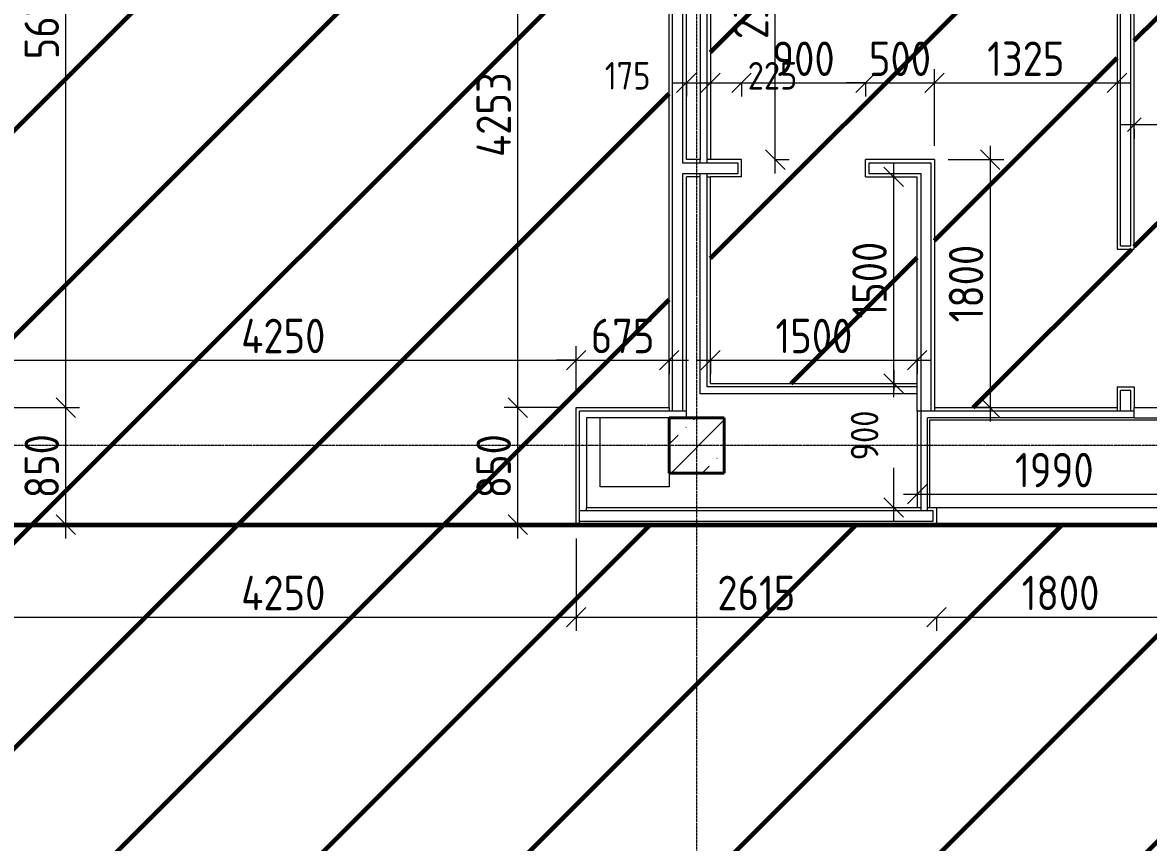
# Model space of a CAD drawing. Header units: millimetres. Extents: x -56773 to 323062, y -262288 to 76460.
# Drawn here: x 18192 to 26362, y -48341 to -42390 of the extents above; entities that cross this region are included whole.
import ezdxf

# ---------------------------------------------------------------- set-up
doc = ezdxf.new("R2010")
doc.units = ezdxf.units.MM
doc.linetypes.add('ADSK_Линия сетки', pattern=[25, 20, -2.5, 0, -2.5])
for name, color, linetype, lineweight in [('1.1) Шлифовка потолка', 5, 'Continuous', 60), ('Несущие колонны', 7, 'Continuous', 18), ('Оси', 7, 'Continuous', 9), ('Перекрытие', 7, 'Continuous', 18), ('Размеры', 7, 'Continuous', 9), ('Стены внутренние', 7, 'Continuous', 18), ('Стены несущие', 7, 'Continuous', 30), ('Стены отделка', 7, 'Continuous', 30), ('Стены штриховка', 7, 'Continuous', 9)]:
    doc.layers.add(name, color=color, linetype=linetype, lineweight=lineweight)
doc.styles.add('GOST Common_2', font='', dxfattribs={"width": 0.9, "height": 250})
doc.styles.add('GOST Common_3', font='', dxfattribs={"width": 0.9, "height": 200})
doc.styles.add('GOST Common_5', font='', dxfattribs={"width": 0.85, "height": 250})
doc.styles.get('GOST Common_2').set_extended_font_data('GOST Common')
doc.styles.get('GOST Common_3').set_extended_font_data('GOST Common')
doc.styles.get('GOST Common_5').set_extended_font_data('GOST Common')
doc.dimstyles.new('ADSK_Основной_2_0_1', dxfattribs={"dimscale": 304.8, "dimtxt": 201.142999, "dimasz": 0.463911, "dimexe": 0.328084, "dimexo": 0.328084, "dimgap": 0.164042, "dimtad": 1, "dimdec": 3, "dimrnd": 0.001, "dimdsep": 46, "dimtxsty": 'GOST Common_3', "dimblk1": 'OBLIQUE', "dimblk2": 'OBLIQUE', "dimsah": 1, "dimcen": 0.09, "dimdle": 0.328084, "dimazin": 2, "dimtfac": 1, "dimtdec": 4, "dimtix": 1, "dimtmove": 1, "dimatfit": 3, "dimfxl": 1, "dimtvp": 1, "dimtolj": 1, "dimtzin": 0, "dimlwd": 20, "dimlwe": 20, "dimarcsym": 2})
doc.dimstyles.new('ADSK_Основной_2_0_3', dxfattribs={"dimscale": 304.8, "dimtxt": 201.142999, "dimasz": 0.463911, "dimexe": 0.328084, "dimexo": 0.328084, "dimgap": 0.164042, "dimtad": 1, "dimdec": 3, "dimrnd": 0.001, "dimdsep": 46, "dimtxsty": 'GOST Common_2', "dimblk1": 'OBLIQUE', "dimblk2": 'OBLIQUE', "dimsah": 1, "dimcen": 0.09, "dimdle": 0.328084, "dimazin": 2, "dimtfac": 1, "dimtdec": 4, "dimtix": 1, "dimtmove": 0, "dimatfit": 3, "dimfxl": 1, "dimtvp": 1, "dimtolj": 1, "dimtzin": 0, "dimlwd": 20, "dimlwe": 20, "dimarcsym": 2})
doc.dimstyles.new('ADSK_Основной_окр', dxfattribs={"dimscale": 304.8, "dimtxt": 251.428749, "dimasz": 0.328084, "dimexe": 0.328084, "dimexo": 0.328084, "dimgap": 0.032808, "dimtad": 1, "dimdec": 0, "dimrnd": 5, "dimdsep": 46, "dimtxsty": 'GOST Common_5', "dimblk1": 'OBLIQUE', "dimblk2": 'OBLIQUE', "dimsah": 1, "dimcen": 0.09, "dimdle": 0.328084, "dimazin": 2, "dimtfac": 1, "dimtdec": 4, "dimtix": 1, "dimtmove": 0, "dimatfit": 3, "dimfxl": 1, "dimtvp": 1, "dimtolj": 1, "dimtzin": 0, "dimlwd": 20, "dimlwe": 20, "dimarcsym": 2})

# ---------------------------------------------------------------- blocks, each defined once
blk = doc.blocks.new('ADSK_КолоннаЖБ_Прямоугольная - 400x400 мм-1807143-Кладочный план 1-го этажа')
at = {"layer": 'Несущие колонны', "lineweight": 40}
for p, q in [((-200, 200), (200, 200)), ((-200, -200), (-200, 200)), ((200, 200), (200, -200)), ((200, -200), (-200, -200))]:
    blk.add_line(p, q, dxfattribs=at)
blk = doc.blocks.new('_Oblique')
at = {"color": 0, "linetype": 'ByBlock', "lineweight": -2}
blk.add_line((-0.5, -0.5), (0.5, 0.5), dxfattribs=at)
blk = doc.blocks.new('*D3691')
at = {"layer": 'Defpoints', "color": 0, "transparency": 16777216}
for p in [(17958.9, -46034.7), (22208.9, -46034.7), (22208.9, -46704.9)]:
    blk.add_point(p, dxfattribs=at)
at = {"layer": 'Размеры', "color": 0, "lineweight": 20, "transparency": 16777216}
for p, q in [((17958.9, -46134.7), (17958.9, -46804.9)), ((22208.9, -46134.7), (22208.9, -46804.9)), ((17858.9, -46704.9), (22308.9, -46704.9))]:
    blk.add_line(p, q, dxfattribs=at)
at = {"layer": 'Размеры', "color": 0, "lineweight": 20, "transparency": 16777216, "xscale": 141.4, "yscale": 141.4, "zscale": 141.4, "rotation": 180}
blk.add_blockref('_Oblique', (17958.9, -46704.9), dxfattribs=at)
at = {"layer": 'Размеры', "color": 0, "lineweight": 20, "transparency": 16777216, "xscale": 141.4, "yscale": 141.4, "zscale": 141.4}
blk.add_blockref('_Oblique', (22208.9, -46704.9), dxfattribs=at)
at = {"layer": 'Размеры', "color": 0, "lineweight": 9, "transparency": 16777216, "insert": (20083.9, -46529.9), "char_height": 250, "width": 625.93, "attachment_point": 5, "style": 'GOST Common_2'}
blk.add_mtext('\\A1;4250', dxfattribs=at)
blk = doc.blocks.new('*D3692')
at = {"layer": 'Defpoints', "color": 0, "transparency": 16777216}
for p in [(22208.9, -46034.7), (24823.9, -46604.9), (24823.9, -46704.9)]:
    blk.add_point(p, dxfattribs=at)
at = {"layer": 'Размеры', "color": 0, "lineweight": 20, "transparency": 16777216}
for p, q in [((22208.9, -46134.7), (22208.9, -46804.9)), ((22108.9, -46704.9), (24923.9, -46704.9)), ((24823.9, -46704.9), (24823.9, -46804.9))]:
    blk.add_line(p, q, dxfattribs=at)
at = {"layer": 'Размеры', "color": 0, "lineweight": 20, "transparency": 16777216, "xscale": 141.4, "yscale": 141.4, "zscale": 141.4, "rotation": 180}
blk.add_blockref('_Oblique', (22208.9, -46704.9), dxfattribs=at)
at = {"layer": 'Размеры', "color": 0, "lineweight": 20, "transparency": 16777216, "xscale": 141.4, "yscale": 141.4, "zscale": 141.4}
blk.add_blockref('_Oblique', (24823.9, -46704.9), dxfattribs=at)
at = {"layer": 'Размеры', "color": 0, "lineweight": 9, "transparency": 16777216, "insert": (23516.4, -46529.9), "char_height": 250, "width": 560.473, "attachment_point": 5, "style": 'GOST Common_2'}
blk.add_mtext('\\A1;2615', dxfattribs=at)
blk = doc.blocks.new('*D3693')
at = {"layer": 'Defpoints', "color": 0, "transparency": 16777216}
for p in [(24823.9, -46604.9), (26623.9, -46604.9), (26623.9, -46704.9)]:
    blk.add_point(p, dxfattribs=at)
at = {"layer": 'Размеры', "color": 0, "lineweight": 20, "transparency": 16777216}
for p, q in [((24723.9, -46704.9), (26723.9, -46704.9)), ((24823.9, -46704.9), (24823.9, -46804.9)), ((26623.9, -46704.9), (26623.9, -46804.9))]:
    blk.add_line(p, q, dxfattribs=at)
at = {"layer": 'Размеры', "color": 0, "lineweight": 20, "transparency": 16777216, "xscale": 141.4, "yscale": 141.4, "zscale": 141.4, "rotation": 180}
blk.add_blockref('_Oblique', (24823.9, -46704.9), dxfattribs=at)
at = {"layer": 'Размеры', "color": 0, "lineweight": 20, "transparency": 16777216, "xscale": 141.4, "yscale": 141.4, "zscale": 141.4}
blk.add_blockref('_Oblique', (26623.9, -46704.9), dxfattribs=at)
at = {"layer": 'Размеры', "color": 0, "lineweight": 9, "transparency": 16777216, "insert": (25723.9, -46529.9), "char_height": 250, "width": 560.473, "attachment_point": 5, "style": 'GOST Common_2'}
blk.add_mtext('\\A1;1800', dxfattribs=at)
blk = doc.blocks.new('*D3712')
at = {"layer": 'Defpoints', "color": 0, "transparency": 16777216}
for p in [(28246.4, -42644.7), (26258.9, -43060.2), (28246.4, -43130.9)]:
    blk.add_point(p, dxfattribs=at)
at = {"layer": 'Размеры', "color": 0, "lineweight": 20, "transparency": 16777216}
for p, q in [((28246.4, -42744.7), (28246.4, -43230.9)), ((26158.9, -43130.9), (28346.4, -43130.9)), ((26258.9, -43160.2), (26258.9, -43230.9))]:
    blk.add_line(p, q, dxfattribs=at)
at = {"layer": 'Размеры', "color": 0, "lineweight": 20, "transparency": 16777216, "xscale": 100, "yscale": 100, "zscale": 100, "rotation": 180}
blk.add_blockref('_Oblique', (26258.9, -43130.9), dxfattribs=at)
at = {"layer": 'Размеры', "color": 0, "lineweight": 20, "transparency": 16777216, "xscale": 100, "yscale": 100, "zscale": 100}
blk.add_blockref('_Oblique', (28246.4, -43130.9), dxfattribs=at)
at = {"layer": 'Размеры', "color": 0, "lineweight": 9, "transparency": 16777216, "insert": (27252.7, -42995.9), "char_height": 250, "width": 644.339, "attachment_point": 5, "style": 'GOST Common_5'}
blk.add_mtext('\\A1;1990', dxfattribs=at)
blk = doc.blocks.new('*D3721')
at = {"layer": 'Defpoints', "color": 0, "transparency": 16777216}
for p in [(24683.9, -45713.1), (26673.9, -45713.1), (26673.9, -45813)]:
    blk.add_point(p, dxfattribs=at)
at = {"layer": 'Размеры', "color": 0, "lineweight": 20, "transparency": 16777216}
for p, q in [((24583.9, -45813), (26773.9, -45813)), ((24683.9, -45813.1), (24683.9, -45913)), ((26673.9, -45813.1), (26673.9, -45913))]:
    blk.add_line(p, q, dxfattribs=at)
at = {"layer": 'Размеры', "color": 0, "lineweight": 20, "transparency": 16777216, "xscale": 141.4, "yscale": 141.4, "zscale": 141.4, "rotation": 180}
blk.add_blockref('_Oblique', (24683.9, -45813), dxfattribs=at)
at = {"layer": 'Размеры', "color": 0, "lineweight": 20, "transparency": 16777216, "xscale": 141.4, "yscale": 141.4, "zscale": 141.4}
blk.add_blockref('_Oblique', (26673.9, -45813), dxfattribs=at)
at = {"layer": 'Размеры', "color": 0, "lineweight": 9, "transparency": 16777216, "insert": (25678.9, -45638), "char_height": 250, "width": 560.473, "attachment_point": 5, "style": 'GOST Common_2'}
blk.add_mtext('\\A1;1990', dxfattribs=at)
blk = doc.blocks.new('*D3724')
at = {"layer": 'Defpoints', "color": 0, "transparency": 16777216}
for p in [(23008.9, -42727.6), (23183.9, -42727.6), (23183.9, -42827.6)]:
    blk.add_point(p, dxfattribs=at)
at = {"layer": 'Размеры', "color": 0, "lineweight": 20, "transparency": 16777216}
for p, q in [((22908.9, -42827.6), (23283.9, -42827.6)), ((23008.9, -42827.6), (23008.9, -42927.6)), ((23183.9, -42827.6), (23183.9, -42927.6))]:
    blk.add_line(p, q, dxfattribs=at)
at = {"layer": 'Размеры', "color": 0, "lineweight": 20, "transparency": 16777216, "xscale": 141.4, "yscale": 141.4, "zscale": 141.4, "rotation": 180}
blk.add_blockref('_Oblique', (23008.9, -42827.6), dxfattribs=at)
at = {"layer": 'Размеры', "color": 0, "lineweight": 20, "transparency": 16777216, "xscale": 141.4, "yscale": 141.4, "zscale": 141.4}
blk.add_blockref('_Oblique', (23183.9, -42827.6), dxfattribs=at)
at = {"layer": 'Размеры', "color": 0, "lineweight": 9, "transparency": 16777216, "insert": (22417.4, -42676.2), "char_height": 200, "width": 409.104, "attachment_point": 1, "line_spacing_factor": 1.022761, "style": 'GOST Common_3'}
blk.add_mtext('\\A1;175', dxfattribs=at)
blk = doc.blocks.new('*D3725')
at = {"layer": 'Defpoints', "color": 0, "transparency": 16777216}
for p in [(23183.9, -42727.6), (23408.9, -42727.6), (23408.9, -42827.6)]:
    blk.add_point(p, dxfattribs=at)
at = {"layer": 'Размеры', "color": 0, "lineweight": 20, "transparency": 16777216}
for p, q in [((23083.9, -42827.6), (23508.9, -42827.6)), ((23183.9, -42827.6), (23183.9, -42927.6)), ((23408.9, -42827.6), (23408.9, -42927.6))]:
    blk.add_line(p, q, dxfattribs=at)
at = {"layer": 'Размеры', "color": 0, "lineweight": 20, "transparency": 16777216, "xscale": 141.4, "yscale": 141.4, "zscale": 141.4, "rotation": 180}
blk.add_blockref('_Oblique', (23183.9, -42827.6), dxfattribs=at)
at = {"layer": 'Размеры', "color": 0, "lineweight": 20, "transparency": 16777216, "xscale": 141.4, "yscale": 141.4, "zscale": 141.4}
blk.add_blockref('_Oblique', (23408.9, -42827.6), dxfattribs=at)
at = {"layer": 'Размеры', "color": 0, "lineweight": 9, "transparency": 16777216, "insert": (23454.1, -42676.2), "char_height": 200, "width": 454.106, "attachment_point": 1, "line_spacing_factor": 1.022761, "style": 'GOST Common_3'}
blk.add_mtext('\\A1;225', dxfattribs=at)
blk = doc.blocks.new('*D3726')
at = {"layer": 'Defpoints', "color": 0, "transparency": 16777216}
for p in [(23408.9, -42727.6), (24308.9, -42727.6), (24308.9, -42827.6)]:
    blk.add_point(p, dxfattribs=at)
at = {"layer": 'Размеры', "color": 0, "lineweight": 20, "transparency": 16777216}
for p, q in [((23308.9, -42827.6), (24408.9, -42827.6)), ((23408.9, -42827.6), (23408.9, -42927.6)), ((24308.9, -42827.6), (24308.9, -42927.6))]:
    blk.add_line(p, q, dxfattribs=at)
at = {"layer": 'Размеры', "color": 0, "lineweight": 20, "transparency": 16777216, "xscale": 141.4, "yscale": 141.4, "zscale": 141.4, "rotation": 180}
blk.add_blockref('_Oblique', (23408.9, -42827.6), dxfattribs=at)
at = {"layer": 'Размеры', "color": 0, "lineweight": 20, "transparency": 16777216, "xscale": 141.4, "yscale": 141.4, "zscale": 141.4}
blk.add_blockref('_Oblique', (24308.9, -42827.6), dxfattribs=at)
at = {"layer": 'Размеры', "color": 0, "lineweight": 9, "transparency": 16777216, "insert": (23858.9, -42652.6), "char_height": 250, "width": 454.106, "attachment_point": 5, "style": 'GOST Common_2'}
blk.add_mtext('\\A1;900', dxfattribs=at)
blk = doc.blocks.new('*D3727')
at = {"layer": 'Defpoints', "color": 0, "transparency": 16777216}
for p in [(24308.9, -42727.6), (24808.9, -42827.6), (24808.9, -43384.7)]:
    blk.add_point(p, dxfattribs=at)
at = {"layer": 'Размеры', "color": 0, "lineweight": 20, "transparency": 16777216}
for p, q in [((24808.9, -43284.7), (24808.9, -42727.6)), ((24308.9, -42827.6), (24167.5, -42827.6)), ((24308.9, -42827.6), (24308.9, -42927.6)), ((24308.9, -42827.6), (24808.9, -42827.6)), ((24808.9, -42827.6), (24950.3, -42827.6))]:
    blk.add_line(p, q, dxfattribs=at)
at = {"layer": 'Размеры', "color": 0, "lineweight": 20, "transparency": 16777216, "xscale": 141.4, "yscale": 141.4, "zscale": 141.4}
blk.add_blockref('_Oblique', (24308.9, -42827.6), dxfattribs=at)
at = {"layer": 'Размеры', "color": 0, "lineweight": 20, "transparency": 16777216, "xscale": 141.4, "yscale": 141.4, "zscale": 141.4, "rotation": 180}
blk.add_blockref('_Oblique', (24808.9, -42827.6), dxfattribs=at)
at = {"layer": 'Размеры', "color": 0, "lineweight": 9, "transparency": 16777216, "insert": (24558.9, -42652.6), "char_height": 250, "width": 454.106, "attachment_point": 5, "style": 'GOST Common_2'}
blk.add_mtext('\\A1;500', dxfattribs=at)
blk = doc.blocks.new('*D3728')
at = {"layer": 'Defpoints', "color": 0, "transparency": 16777216}
for p in [(26133.9, -42727.6), (26133.9, -42827.6), (24808.9, -43384.7)]:
    blk.add_point(p, dxfattribs=at)
at = {"layer": 'Размеры', "color": 0, "lineweight": 20, "transparency": 16777216}
for p, q in [((24808.9, -43284.7), (24808.9, -42727.6)), ((24708.9, -42827.6), (26233.9, -42827.6)), ((26133.9, -42827.6), (26133.9, -42927.6))]:
    blk.add_line(p, q, dxfattribs=at)
at = {"layer": 'Размеры', "color": 0, "lineweight": 20, "transparency": 16777216, "xscale": 141.4, "yscale": 141.4, "zscale": 141.4, "rotation": 180}
blk.add_blockref('_Oblique', (24808.9, -42827.6), dxfattribs=at)
at = {"layer": 'Размеры', "color": 0, "lineweight": 20, "transparency": 16777216, "xscale": 141.4, "yscale": 141.4, "zscale": 141.4}
blk.add_blockref('_Oblique', (26133.9, -42827.6), dxfattribs=at)
at = {"layer": 'Размеры', "color": 0, "lineweight": 9, "transparency": 16777216, "insert": (25471.4, -42652.6), "char_height": 250, "width": 560.473, "attachment_point": 5, "style": 'GOST Common_2'}
blk.add_mtext('\\A1;1325', dxfattribs=at)
blk = doc.blocks.new('*D3729')
at = {"layer": 'Defpoints', "color": 0, "transparency": 16777216}
for p in [(24413.3, -45009.7), (24513.3, -45009.7), (24413.3, -45909.7)]:
    blk.add_point(p, dxfattribs=at)
at = {"layer": 'Размеры', "color": 0, "lineweight": 20, "transparency": 16777216}
for p, q in [((24513.3, -44909.7), (24513.3, -45059.3)), ((24513.3, -45009.7), (24613.3, -45009.7)), ((24513.3, -46009.7), (24513.3, -45622.2)), ((24513.3, -45909.7), (24613.3, -45909.7))]:
    blk.add_line(p, q, dxfattribs=at)
at = {"layer": 'Размеры', "color": 0, "lineweight": 20, "transparency": 16777216, "xscale": 141.4, "yscale": 141.4, "zscale": 141.4}
for p, rotation in [((24513.3, -45009.7), 90), ((24513.3, -45909.7), 270)]:
    blk.add_blockref('_Oblique', p, dxfattribs=dict(at, rotation=rotation))
at = {"layer": 'Размеры', "color": 0, "lineweight": 9, "transparency": 16777216, "insert": (24201.9, -45567.8), "char_height": 200, "width": 454.106, "attachment_point": 1, "rotation": 90, "line_spacing_factor": 1.022761, "style": 'GOST Common_3'}
blk.add_mtext('\\A1;900', dxfattribs=at)
blk = doc.blocks.new('*D3730')
at = {"layer": 'Defpoints', "color": 0, "transparency": 16777216}
for p in [(24413.3, -43509.7), (24513.3, -43509.7), (24413.3, -45009.7)]:
    blk.add_point(p, dxfattribs=at)
at = {"layer": 'Размеры', "color": 0, "lineweight": 20, "transparency": 16777216}
for p, q in [((24513.3, -45109.7), (24513.3, -43409.7)), ((24513.3, -43509.7), (24613.3, -43509.7)), ((24513.3, -45009.7), (24613.3, -45009.7))]:
    blk.add_line(p, q, dxfattribs=at)
at = {"layer": 'Размеры', "color": 0, "lineweight": 20, "transparency": 16777216, "xscale": 141.4, "yscale": 141.4, "zscale": 141.4}
for p, rotation in [((24513.3, -43509.7), 90), ((24513.3, -45009.7), 270)]:
    blk.add_blockref('_Oblique', p, dxfattribs=dict(at, rotation=rotation))
at = {"layer": 'Размеры', "color": 0, "lineweight": 9, "transparency": 16777216, "insert": (24338.3, -44259.7), "char_height": 250, "width": 560.473, "attachment_point": 5, "rotation": 90, "style": 'GOST Common_2'}
blk.add_mtext('\\A1;1500', dxfattribs=at)
blk = doc.blocks.new('*D3731')
at = {"layer": 'Defpoints', "color": 0, "transparency": 16777216}
for p in [(24808.9, -43384.7), (25213.3, -45184.7), (25313.2, -45184.7)]:
    blk.add_point(p, dxfattribs=at)
at = {"layer": 'Размеры', "color": 0, "lineweight": 20, "transparency": 16777216}
for p, q in [((25213.3, -43284.7), (25213.3, -45284.7)), ((24908.9, -43384.7), (25313.3, -43384.7)), ((25213.2, -45184.7), (25113.3, -45184.7))]:
    blk.add_line(p, q, dxfattribs=at)
at = {"layer": 'Размеры', "color": 0, "lineweight": 20, "transparency": 16777216, "xscale": 141.4, "yscale": 141.4, "zscale": 141.4}
for p, rotation in [((25213.3, -43384.7), 90), ((25213.3, -45184.7), 270)]:
    blk.add_blockref('_Oblique', p, dxfattribs=dict(at, rotation=rotation))
at = {"layer": 'Размеры', "color": 0, "lineweight": 9, "transparency": 16777216, "insert": (25038.3, -44284.7), "char_height": 250, "width": 560.473, "attachment_point": 5, "rotation": 90, "style": 'GOST Common_2'}
blk.add_mtext('\\A1;1800', dxfattribs=at)
blk = doc.blocks.new('*D3732')
at = {"layer": 'Defpoints', "color": 0, "transparency": 16777216}
for p in [(23183.9, -44739.6), (24683.9, -44739.6), (24683.9, -44839.6)]:
    blk.add_point(p, dxfattribs=at)
at = {"layer": 'Размеры', "color": 0, "lineweight": 20, "transparency": 16777216}
for p, q in [((23083.9, -44839.6), (24783.9, -44839.6)), ((23183.9, -44839.6), (23183.9, -44939.6)), ((24683.9, -44839.6), (24683.9, -44939.6))]:
    blk.add_line(p, q, dxfattribs=at)
at = {"layer": 'Размеры', "color": 0, "lineweight": 20, "transparency": 16777216, "xscale": 141.4, "yscale": 141.4, "zscale": 141.4, "rotation": 180}
blk.add_blockref('_Oblique', (23183.9, -44839.6), dxfattribs=at)
at = {"layer": 'Размеры', "color": 0, "lineweight": 20, "transparency": 16777216, "xscale": 141.4, "yscale": 141.4, "zscale": 141.4}
blk.add_blockref('_Oblique', (24683.9, -44839.6), dxfattribs=at)
at = {"layer": 'Размеры', "color": 0, "lineweight": 9, "transparency": 16777216, "insert": (23933.9, -44664.6), "char_height": 250, "width": 560.473, "attachment_point": 5, "style": 'GOST Common_2'}
blk.add_mtext('\\A1;1500', dxfattribs=at)
blk = doc.blocks.new('*D3733')
at = {"layer": 'Defpoints', "color": 0, "transparency": 16777216}
for p in [(23183.9, -41031.7), (23654, -41031.7), (23554.1, -43384.7)]:
    blk.add_point(p, dxfattribs=at)
at = {"layer": 'Размеры', "color": 0, "lineweight": 20, "transparency": 16777216}
for p, q in [((23654, -43484.7), (23654, -40931.7)), ((23283.9, -41031.7), (23754, -41031.7)), ((23654.1, -43384.7), (23754, -43384.7))]:
    blk.add_line(p, q, dxfattribs=at)
at = {"layer": 'Размеры', "color": 0, "lineweight": 20, "transparency": 16777216, "xscale": 141.4, "yscale": 141.4, "zscale": 141.4}
for p, rotation in [((23654, -41031.7), 90), ((23654, -43384.7), 270)]:
    blk.add_blockref('_Oblique', p, dxfattribs=dict(at, rotation=rotation))
at = {"layer": 'Размеры', "color": 0, "lineweight": 9, "transparency": 16777216, "insert": (23479, -42208.2), "char_height": 250, "width": 605.475, "attachment_point": 5, "rotation": 90, "style": 'GOST Common_2'}
blk.add_mtext('\\A1;2353', dxfattribs=at)
blk = doc.blocks.new('*D3736')
at = {"layer": 'Defpoints', "color": 0, "transparency": 16777216}
for p in [(21785.9, -45184.7), (22208.9, -45184.7), (22208.9, -46034.7)]:
    blk.add_point(p, dxfattribs=at)
at = {"layer": 'Размеры', "color": 0, "lineweight": 20, "transparency": 16777216}
for p, q in [((21785.9, -46134.7), (21785.9, -45084.7)), ((22108.9, -45184.7), (21685.9, -45184.7)), ((22108.9, -46034.7), (21685.9, -46034.7))]:
    blk.add_line(p, q, dxfattribs=at)
at = {"layer": 'Размеры', "color": 0, "lineweight": 20, "transparency": 16777216, "xscale": 141.4, "yscale": 141.4, "zscale": 141.4}
for p, rotation in [((21785.9, -45184.7), 90), ((21785.9, -46034.7), 270)]:
    blk.add_blockref('_Oblique', p, dxfattribs=dict(at, rotation=rotation))
at = {"layer": 'Размеры', "color": 0, "lineweight": 9, "transparency": 16777216, "insert": (21610.9, -45609.7), "char_height": 250, "width": 454.106, "attachment_point": 5, "rotation": 90, "style": 'GOST Common_2'}
blk.add_mtext('\\A1;850', dxfattribs=at)
blk = doc.blocks.new('*D3737')
at = {"layer": 'Defpoints', "color": 0, "transparency": 16777216}
for p in [(21685.9, -40931.7), (21785.9, -40931.7), (22208.9, -45184.7)]:
    blk.add_point(p, dxfattribs=at)
at = {"layer": 'Размеры', "color": 0, "lineweight": 20, "transparency": 16777216}
for p, q in [((21785.9, -45284.7), (21785.9, -40831.7)), ((21785.9, -40931.7), (21885.9, -40931.7)), ((22108.9, -45184.7), (21685.9, -45184.7))]:
    blk.add_line(p, q, dxfattribs=at)
at = {"layer": 'Размеры', "color": 0, "lineweight": 20, "transparency": 16777216, "xscale": 141.4, "yscale": 141.4, "zscale": 141.4}
for p, rotation in [((21785.9, -40931.7), 90), ((21785.9, -45184.7), 270)]:
    blk.add_blockref('_Oblique', p, dxfattribs=dict(at, rotation=rotation))
at = {"layer": 'Размеры', "color": 0, "lineweight": 9, "transparency": 16777216, "insert": (21610.9, -43058.2), "char_height": 250, "width": 625.93, "attachment_point": 5, "rotation": 90, "style": 'GOST Common_2'}
blk.add_mtext('\\A1;4253', dxfattribs=at)
blk = doc.blocks.new('*D3741')
at = {"layer": 'Defpoints', "color": 0, "transparency": 16777216}
for p in [(22208.9, -44839.6), (17958.9, -45184.7), (22208.9, -45184.7)]:
    blk.add_point(p, dxfattribs=at)
at = {"layer": 'Размеры', "color": 0, "lineweight": 20, "transparency": 16777216}
for p, q in [((17958.9, -45084.7), (17958.9, -44739.6)), ((22208.9, -45084.7), (22208.9, -44739.6)), ((17858.9, -44839.6), (22308.9, -44839.6))]:
    blk.add_line(p, q, dxfattribs=at)
at = {"layer": 'Размеры', "color": 0, "lineweight": 20, "transparency": 16777216, "xscale": 141.4, "yscale": 141.4, "zscale": 141.4, "rotation": 180}
blk.add_blockref('_Oblique', (17958.9, -44839.6), dxfattribs=at)
at = {"layer": 'Размеры', "color": 0, "lineweight": 20, "transparency": 16777216, "xscale": 141.4, "yscale": 141.4, "zscale": 141.4}
blk.add_blockref('_Oblique', (22208.9, -44839.6), dxfattribs=at)
at = {"layer": 'Размеры', "color": 0, "lineweight": 9, "transparency": 16777216, "insert": (20083.9, -44664.6), "char_height": 250, "width": 625.93, "attachment_point": 5, "style": 'GOST Common_2'}
blk.add_mtext('\\A1;4250', dxfattribs=at)
blk = doc.blocks.new('*D3742')
at = {"layer": 'Defpoints', "color": 0, "transparency": 16777216}
for p in [(22883.9, -44739.6), (22883.9, -44839.6), (22208.9, -45184.7)]:
    blk.add_point(p, dxfattribs=at)
at = {"layer": 'Размеры', "color": 0, "lineweight": 20, "transparency": 16777216}
for p, q in [((22208.9, -45084.7), (22208.9, -44739.6)), ((22208.9, -44839.6), (22067.5, -44839.6)), ((22208.9, -44839.6), (22883.9, -44839.6)), ((22883.9, -44839.6), (22883.9, -44939.6)), ((22883.9, -44839.6), (23025.3, -44839.6))]:
    blk.add_line(p, q, dxfattribs=at)
at = {"layer": 'Размеры', "color": 0, "lineweight": 20, "transparency": 16777216, "xscale": 141.4, "yscale": 141.4, "zscale": 141.4}
blk.add_blockref('_Oblique', (22208.9, -44839.6), dxfattribs=at)
at = {"layer": 'Размеры', "color": 0, "lineweight": 20, "transparency": 16777216, "xscale": 141.4, "yscale": 141.4, "zscale": 141.4, "rotation": 180}
blk.add_blockref('_Oblique', (22883.9, -44839.6), dxfattribs=at)
at = {"layer": 'Размеры', "color": 0, "lineweight": 9, "transparency": 16777216, "insert": (22546.4, -44664.6), "char_height": 250, "width": 454.106, "attachment_point": 5, "style": 'GOST Common_2'}
blk.add_mtext('\\A1;675', dxfattribs=at)
blk = doc.blocks.new('*D3743')
at = {"layer": 'Defpoints', "color": 0, "transparency": 16777216}
for p in [(17958.9, -45184.7), (18506.4, -45184.7), (17958.9, -46034.7)]:
    blk.add_point(p, dxfattribs=at)
at = {"layer": 'Размеры', "color": 0, "lineweight": 20, "transparency": 16777216}
for p, q in [((18506.4, -46134.7), (18506.4, -45084.7)), ((18058.9, -45184.7), (18606.4, -45184.7)), ((18058.9, -46034.7), (18606.4, -46034.7))]:
    blk.add_line(p, q, dxfattribs=at)
at = {"layer": 'Размеры', "color": 0, "lineweight": 20, "transparency": 16777216, "xscale": 141.4, "yscale": 141.4, "zscale": 141.4}
for p, rotation in [((18506.4, -45184.7), 90), ((18506.4, -46034.7), 270)]:
    blk.add_blockref('_Oblique', p, dxfattribs=dict(at, rotation=rotation))
at = {"layer": 'Размеры', "color": 0, "lineweight": 9, "transparency": 16777216, "insert": (18331.4, -45609.7), "char_height": 250, "width": 454.106, "attachment_point": 5, "rotation": 90, "style": 'GOST Common_2'}
blk.add_mtext('\\A1;850', dxfattribs=at)
blk = doc.blocks.new('*D3744')
at = {"layer": 'Defpoints', "color": 0, "transparency": 16777216}
for p in [(18406.4, -39509.7), (18506.4, -39509.7), (17958.9, -45184.7)]:
    blk.add_point(p, dxfattribs=at)
at = {"layer": 'Размеры', "color": 0, "lineweight": 20, "transparency": 16777216}
for p, q in [((18506.4, -45284.7), (18506.4, -39409.7)), ((18506.4, -39509.7), (18606.4, -39509.7)), ((18058.9, -45184.7), (18606.4, -45184.7))]:
    blk.add_line(p, q, dxfattribs=at)
at = {"layer": 'Размеры', "color": 0, "lineweight": 20, "transparency": 16777216, "xscale": 141.4, "yscale": 141.4, "zscale": 141.4}
for p, rotation in [((18506.4, -39509.7), 90), ((18506.4, -45184.7), 270)]:
    blk.add_blockref('_Oblique', p, dxfattribs=dict(at, rotation=rotation))
at = {"layer": 'Размеры', "color": 0, "lineweight": 9, "transparency": 16777216, "insert": (18331.4, -42347.2), "char_height": 250, "width": 605.475, "attachment_point": 5, "rotation": 90, "style": 'GOST Common_2'}
blk.add_mtext('\\A1;5675', dxfattribs=at)

msp = doc.modelspace()

# ---------------------------------------------------------------- hatches: boundary and pattern name
at = {"layer": '1.1) Шлифовка потолка', "transparency": 33554687}
h = msp.add_hatch(dxfattribs=at)
h.set_pattern_fill('ANSI31', color=5, scale=333)
h.paths.add_polyline_path([(43008.9343, -43759.6624), (41008.9343, -43759.6624), (41008.9343, -45259.6624), (41283.9343, -45259.6624), (41308.9343, -45259.6624), (41308.9343, -46034.6624), (43008.9343, -46034.6624)], flags=17)
h.paths.add_polyline_path([(40608.9343, -43934.6624), (38333.9343, -43934.6624), (38333.9343, -44809.6624), (38208.9343, -44809.6624), (38208.9343, -43609.6624), (38333.9343, -43609.6624), (38333.9343, -43634.6624), (40533.9343, -43634.6624), (40533.9343, -43459.6624), (40658.9343, -43459.6624), (40658.9343, -43634.6624), (43008.9343, -43634.6624), (43008.9343, -42359.6624), (40658.9343, -42359.6624), (40658.9343, -42559.6624), (40533.9343, -42559.6624), (40533.9343, -42359.6624), (39633.9343, -42359.6624), (39583.9343, -42359.6624), (39558.9343, -42359.6624), (39558.9343, -42184.6624), (38333.9343, -42184.6624), (38333.9343, -42709.6624), (38208.9343, -42709.6624), (38208.9343, -40784.6624), (38333.9343, -40784.6624), (38333.9343, -42059.6624), (41283.9343, -42059.6624), (41283.9343, -41859.6624), (41333.9343, -41859.6624), (41333.9343, -42059.6624), (43008.9343, -42059.6624), (43008.9343, -40909.6624), (41333.9343, -40909.6624), (41333.9343, -41119.6624), (41283.9343, -41119.6624), (41283.9343, -40709.6624), (41333.9343, -40709.6624), (41333.9343, -40859.6624), (43008.9343, -40859.6624), (43008.9343, -39734.6624), (41333.9343, -39734.6624), (41333.9343, -39969.6624), (41283.9343, -39969.6624), (41283.9343, -39709.6624), (41283.9343, -39659.6624), (40883.9343, -39659.6624), (40883.9343, -39509.6624), (40283.9343, -39509.6624), (38683.9343, -39509.6624), (38333.9343, -39509.6624), (38333.9343, -39884.6624), (38208.9343, -39884.6624), (38208.9343, -39509.6624), (37483.9343, -39509.6624), (35883.9343, -39509.6624), (35808.9343, -39509.6624), (35808.9343, -45209.6624), (35808.9343, -46034.6624), (38208.9343, -46034.6624), (38208.9343, -46009.6624), (38333.9343, -46009.6624), (38333.9343, -46034.6624), (40608.9343, -46034.6624)])
h.paths.add_polyline_path([(35683.9343, -39509.6624), (35283.9343, -39509.6624), (35283.9343, -39659.6624), (34883.9343, -39659.6624), (34883.9343, -39509.6624), (34283.9343, -39509.6624), (32683.9343, -39509.6624), (31883.9343, -39509.6624), (31883.9343, -40259.6624), (31758.9343, -40259.6624), (31758.9343, -39509.6624), (31408.9343, -39509.6624), (31408.9343, -39260.0253), (29958.9343, -39260.0253), (29958.9343, -39509.6624), (29408.9343, -39509.6624), (29408.9343, -40109.6624), (29283.9343, -40109.6624), (29283.9343, -39659.6624), (28883.9343, -39659.6624), (28883.9343, -39509.6624), (28283.9343, -39509.6624), (26683.9343, -39509.6624), (26258.9343, -39509.6624), (26258.9343, -44034.6624), (26133.9343, -44034.6624), (26133.9343, -39509.6624), (25483.9343, -39509.6624), (23883.9343, -39509.6624), (23283.9343, -39509.6624), (23283.9343, -39659.6624), (23008.9343, -39659.6624), (23008.9343, -39831.6624), (22883.9343, -39831.6624), (22883.9343, -39659.6624), (22883.9343, -39509.6624), (22283.9343, -39509.6624), (20683.9343, -39509.6624), (19483.9343, -39509.6624), (17883.9343, -39509.6624), (17283.9343, -39509.6624), (17283.9343, -39659.6624), (17283.9343, -45184.6624), (17958.9343, -45184.6624), (17958.9343, -46034.6624), (22208.9343, -46034.6624), (22208.9343, -45184.6624), (22883.9343, -45184.6624), (22883.9343, -40931.6624), (23008.9343, -40931.6624), (23008.9343, -41031.6624), (23183.9343, -41031.6624), (23183.9343, -43384.6624), (23408.9343, -43384.6624), (23408.9343, -43509.6624), (23183.9343, -43509.6624), (23183.9343, -45009.6624), (24683.9343, -45009.6624), (24683.9343, -43509.6624), (24308.9343, -43509.6624), (24308.9343, -43384.6624), (24808.9343, -43384.6624), (24808.9343, -45184.6624), (26133.9343, -45184.6624), (26133.9343, -45034.6624), (26258.9343, -45034.6624), (26258.9343, -45184.6624), (26673.9343, -45184.6624), (26738.9343, -45184.6624), (31758.9343, -45184.6624), (31758.9343, -44334.6624), (31883.9343, -44334.6624), (31883.9343, -45009.6624), (33883.9343, -45009.6624), (33883.9343, -43259.6624), (31883.9343, -43259.6624), (31883.9343, -43334.6624), (31758.9343, -43334.6624), (31758.9343, -43084.6624), (31883.9343, -43084.6624), (31883.9343, -43134.6624), (34008.9343, -43134.6624), (34008.9343, -45184.6624), (35683.9343, -45184.6624)])
h.paths.add_polyline_path([(31883.9343, -42134.6624), (31758.9343, -42134.6624), (31758.9343, -42084.6624), (29408.9343, -42084.6624), (29408.9343, -42644.6624), (29208.9343, -42644.6624), (29208.9343, -42519.6624), (29283.9343, -42519.6624), (29283.9343, -41559.6624), (29408.9343, -41559.6624), (29408.9343, -41959.6624), (31758.9343, -41959.6624), (31758.9343, -41409.6624), (31883.9343, -41409.6624)], flags=16)
h.paths.add_polyline_path([(28308.9343, -42644.6624), (28246.4343, -42644.6624), (28246.4343, -42519.6624), (28308.9343, -42519.6624)], flags=16)
h.paths.add_polyline_path([(28283.9343, -42619.6624), (28271.4343, -42619.6624), (28271.4343, -42544.6624), (28283.9343, -42544.6624)], flags=0)
h.paths.add_polyline_path([(17158.9343, -39659.6624), (16883.9343, -39659.6624), (16883.9343, -39509.6624), (16283.9343, -39509.6624), (16283.9343, -39659.6624), (15883.9343, -39659.6624), (15883.9343, -39509.6624), (13883.9343, -39509.6624), (13883.9343, -45184.6624), (14683.9343, -45184.6624), (14683.9343, -45909.6624), (14758.9343, -45909.6624), (14758.9343, -46034.6624), (15808.9343, -46034.6624), (15808.9343, -45909.6624), (15858.9343, -45909.6624), (15858.9343, -45184.6624), (17158.9343, -45184.6624)])
h.paths.add_polyline_path([(7483.9343, -42089.6624), (7608.9343, -42089.6624), (7608.9343, -42459.6624), (10083.9343, -42459.6624), (10083.9343, -39659.6624), (9883.9343, -39659.6624), (9883.9343, -39509.6624), (9233.9343, -39509.6624), (9233.9343, -39335.0253), (7783.9343, -39335.0253), (7783.9343, -39509.6624), (7608.9343, -39509.6624), (7608.9343, -40889.6624), (7483.9343, -40889.6624), (7483.9343, -39509.6624), (6483.9343, -39509.6624), (4883.9343, -39509.6624), (4283.9343, -39509.6624), (4283.9343, -39659.6624), (3883.9343, -39659.6624), (3883.9343, -39509.6624), (3783.9343, -39509.6624), (3783.9343, -43734.6624), (5708.9343, -43734.6624), (5708.9343, -44024.6624), (5583.9343, -44024.6624), (5583.9343, -43859.6624), (3963.9343, -43859.6624), (3963.9343, -45184.6624), (4358.9343, -45184.6624), (4358.9343, -45909.6624), (4458.9343, -45909.6624), (4458.9343, -46034.6624), (5458.9343, -46034.6624), (5458.9343, -45909.6624), (5583.9343, -45909.6624), (5583.9343, -45024.6624), (5708.9343, -45024.6624), (5708.9343, -45184.6624), (7483.9343, -45184.6624), (7483.9343, -43959.6624), (7608.9343, -43959.6624), (7608.9343, -45084.6624), (9808.9343, -45084.6624), (9808.9343, -42584.6624), (7608.9343, -42584.6624), (7608.9343, -42759.6624), (7483.9343, -42759.6624)])
h.paths.add_polyline_path([(-279.9231, -39035.8771), (34.3626, -39035.8771), (34.3626, -38735.8771), (-279.9231, -38735.8771)], flags=9)
h = msp.add_hatch(dxfattribs=at)
h.set_pattern_fill('ANSI31', color=5, scale=333)
h.paths.add_polyline_path([(51691.5932, -46259.6624), (50633.9343, -46259.6624), (50608.9343, -46259.6624), (50608.9343, -46034.6624), (47083.9343, -46034.6624), (47083.9343, -46259.6624), (42433.9343, -46259.6624), (42433.9343, -46134.6624), (43008.9343, -46134.6624), (43008.9343, -46034.6624), (41308.9343, -46034.6624), (41308.9343, -46134.6624), (41533.9343, -46134.6624), (41533.9343, -46259.6624), (38208.9343, -46259.6624), (38208.9343, -46034.6624), (29283.9343, -46034.6624), (29283.9343, -46634.6624), (29158.9343, -46634.6624), (29158.9343, -46034.6624), (-2491.0657, -46034.6624), (-2491.0657, -49284.6624), (29158.9343, -49284.6624), (29158.9343, -48684.6624), (29283.9343, -48684.6624), (29283.9343, -49284.6624), (51691.5932, -49284.6624)])
at = {"layer": 'Несущие колонны', "lineweight": 9}
h = msp.add_hatch(dxfattribs=at)
h.set_pattern_fill('FP_3', color=256, style=0, pattern_type=2)
h.set_pattern_definition([(45, (1283.93, -48864.63), (-224.5064, 224.5064), []), (45, (1508.44, -48864.63), (-224.5064, 224.5064), [396.875, -79.375, 3.353, -76.022])])
h.paths.add_polyline_path([(23045.3767, -45659.6624), (23283.9343, -45659.6624), (23283.9343, -45259.6624), (22883.9343, -45259.6624), (22883.9343, -45659.6624)])

# ---------------------------------------------------------------- linework, layer by layer
at = {"layer": '1.1) Шлифовка потолка'}
msp.add_lwpolyline([(51691.5932, -49284.6624), (-2491.0657, -49284.6624), (-2491.0657, -46034.6624), (51691.5932, -46034.6624)], close=True, dxfattribs=at)
at = {"layer": 'Несущие колонны', "lineweight": 9}
for p, q in [((23283.9343, -45259.6624), (22883.9343, -45259.6624)), ((22883.9343, -45659.6624), (22883.9343, -45259.6624)), ((23283.9343, -45259.6624), (23283.9343, -45659.6624)), ((23283.9343, -45659.6624), (22883.9343, -45659.6624))]:
    msp.add_line(p, q, dxfattribs=at)
at = {"layer": 'Оси', "linetype": 'ADSK_Линия сетки', "lineweight": 5}
for p, q in [((23083.9343, -59838.5137), (23083.9343, -38837.1863)), ((63681.4538, -45459.6624), (-23956.1623, -45459.6624))]:
    msp.add_line(p, q, dxfattribs=at)
at = {"layer": 'Перекрытие'}
for p, q in [((22383.9343, -45759.6624), (22383.9343, -45259.6624)), ((22883.9343, -45659.6624), (22883.9343, -45759.6624)), ((22883.9343, -45759.6624), (22383.9343, -45759.6624))]:
    msp.add_line(p, q, dxfattribs=at)
at = {"layer": 'Стены внутренние', "lineweight": 5}
for p, q in [((26258.9343, -45184.6624), (26673.9343, -45184.6624)), ((24823.9343, -45909.6624), (26623.9343, -45909.6624)), ((26623.9343, -46034.6624), (24823.9343, -46034.6624))]:
    msp.add_line(p, q, dxfattribs=at)
at = {"layer": 'Стены несущие', "lineweight": 9}
for p, q in [((26133.9343, -39509.6624), (26133.9343, -44034.6624)), ((26258.9343, -44034.6624), (26258.9343, -39509.6624)), ((22883.9343, -45184.6624), (22883.9343, -40931.6624)), ((23008.9343, -43384.6624), (23008.9343, -41106.6624)), ((23108.9343, -41106.6624), (23108.9343, -43384.6624)), ((23108.9343, -43384.6624), (23008.9343, -43384.6624)), ((23408.9343, -43384.6624), (23183.9343, -43384.6624)), ((23408.9343, -43509.6624), (23408.9343, -43384.6624)), ((24808.9343, -43384.6624), (24308.9343, -43384.6624)), ((24308.9343, -43509.6624), (24308.9343, -43384.6624)), ((24808.9343, -43384.6624), (24808.9343, -45184.6624)), ((23008.9343, -45259.6624), (23008.9343, -43509.6624)), ((23108.9343, -43509.6624), (23008.9343, -43509.6624)), ((23108.9343, -45084.6624), (23108.9343, -43509.6624)), ((23408.9343, -43509.6624), (23183.9343, -43509.6624)), ((24308.9343, -43509.6624), (24683.9343, -43509.6624)), ((24683.9343, -45209.6624), (24683.9343, -43509.6624)), ((26133.9343, -44034.6624), (26258.9343, -44034.6624)), ((24683.9343, -45084.6624), (23108.9343, -45084.6624)), ((26133.9343, -45034.6624), (26133.9343, -45184.6624)), ((26133.9343, -45034.6624), (26258.9343, -45034.6624)), ((26258.9343, -45034.6624), (26258.9343, -45184.6624)), ((22283.9343, -45259.6624), (22283.9343, -45909.6624)), ((23008.9343, -45259.6624), (22283.9343, -45259.6624)), ((26258.9343, -45259.6624), (26258.9343, -45209.6624)), ((26258.9343, -45259.6624), (26673.9343, -45259.6624)), ((26673.9343, -45274.6624), (24773.9343, -45274.6624)), ((24773.9343, -45274.6624), (24773.9343, -45909.6624)), ((22283.9343, -45909.6624), (24683.9343, -45909.6624)), ((24773.9343, -45909.6624), (24823.9343, -45909.6624)), ((24823.9343, -45909.6624), (24823.9343, -46034.6624)), ((22233.9343, -46034.6624), (24823.9343, -46034.6624))]:
    msp.add_line(p, q, dxfattribs=at)
at = {"layer": 'Стены отделка', "lineweight": 18}
for p, q in [((23183.9343, -41031.6624), (23183.9343, -43384.6624)), ((23183.9343, -45009.6624), (23183.9343, -43509.6624)), ((23183.9343, -45009.6624), (24683.9343, -45009.6624)), ((22208.9343, -46034.6624), (22208.9343, -45184.6624)), ((22208.9343, -45184.6624), (22883.9343, -45184.6624)), ((24683.9343, -45209.6624), (24683.9343, -45909.6624)), ((24808.9343, -45184.6624), (26133.9343, -45184.6624)), ((26258.9343, -45209.6624), (26258.9343, -45184.6624)), ((22208.9343, -46034.6624), (22233.9343, -46034.6624))]:
    msp.add_line(p, q, dxfattribs=at)
at = {"layer": 'Стены штриховка', "lineweight": 9}
for p, q in [((26158.9343, -44009.6624), (26158.9343, -39509.6624)), ((26233.9343, -44009.6624), (26233.9343, -39509.6624)), ((22908.9343, -45209.6624), (22908.9343, -40956.6624)), ((22983.9343, -43409.6624), (22983.9343, -40956.6624)), ((23158.9343, -43409.6624), (23158.9343, -41056.6624)), ((23383.9343, -43409.6624), (22983.9343, -43409.6624)), ((23108.9343, -43409.6624), (23108.9343, -43384.6624)), ((23183.9343, -43384.6624), (23158.9343, -43384.6624)), ((23383.9343, -43484.6624), (23383.9343, -43409.6624)), ((24783.9343, -43409.6624), (24333.9343, -43409.6624)), ((24333.9343, -43409.6624), (24333.9343, -43484.6624)), ((24783.9343, -45209.6624), (24783.9343, -43409.6624)), ((22983.9343, -45209.6624), (22983.9343, -43484.6624)), ((22983.9343, -43484.6624), (23383.9343, -43484.6624)), ((23108.9343, -43509.6624), (23108.9343, -43484.6624)), ((23158.9343, -45034.6624), (23158.9343, -43484.6624)), ((23158.9343, -43509.6624), (23183.9343, -43509.6624)), ((24333.9343, -43484.6624), (24708.9343, -43484.6624)), ((24708.9343, -43484.6624), (24708.9343, -45934.6624)), ((26158.9343, -44009.6624), (26233.9343, -44009.6624)), ((24683.9343, -45034.6624), (23158.9343, -45034.6624)), ((26233.9343, -45059.6624), (26158.9343, -45059.6624)), ((26158.9343, -45209.6624), (26158.9343, -45059.6624)), ((26233.9343, -45209.6624), (26233.9343, -45059.6624)), ((22233.9343, -46034.6624), (22233.9343, -45209.6624)), ((23008.9343, -45209.6624), (22233.9343, -45209.6624)), ((22883.9343, -45184.6624), (22883.9343, -45209.6624)), ((26258.9343, -45209.6624), (24683.9343, -45209.6624)), ((26258.9343, -45259.6624), (24758.9343, -45259.6624)), ((24758.9343, -45934.6624), (24758.9343, -45259.6624)), ((24808.9343, -45184.6624), (24808.9343, -45209.6624)), ((26133.9343, -45184.6624), (26133.9343, -45209.6624)), ((22283.9343, -45934.6624), (22283.9343, -45909.6624)), ((24683.9343, -45909.6624), (24708.9343, -45909.6624)), ((24758.9343, -45909.6624), (24773.9343, -45909.6624)), ((24798.9343, -45934.6624), (22233.9343, -45934.6624)), ((24798.9343, -46009.6624), (24798.9343, -45934.6624)), ((22233.9343, -46009.6624), (24798.9343, -46009.6624))]:
    msp.add_line(p, q, dxfattribs=at)

# ---------------------------------------------------------------- block references
at = {"layer": 'Несущие колонны', "lineweight": 40, "rotation": 89.9999999999999}
msp.add_blockref('ADSK_КолоннаЖБ_Прямоугольная - 400x400 мм-1807143-Кладочный план 1-го этажа', (23083.9343, -45459.6624), dxfattribs=at)

# ---------------------------------------------------------------- dimensions: what is measured, and where the dimension line sits
at = {"layer": 'Размеры', "lineweight": 9}
for base, p1, p2, override, picture, middle in [((18506.3823, -39509.6624), (17958.9343, -45184.6624), (18406.3974, -39509.6624), {"dimpost": '<>', "dimfxl": 5692.613479}, '*D3744', (18331.3823, -42347.1624)), ((21785.9292, -40931.6624), (22208.9343, -45184.6624), (21685.9443, -40931.6624), {"dimpost": '<>', "dimfxl": 4285.035308}, '*D3737', (21610.9292, -43058.1624)), ((23654.04, -41031.6624), (23554.0551, -43384.6624), (23183.9343, -41031.6624), {"dimpost": '<>', "dimfxl": 2381.931652}, '*D3733', (23479.04, -42208.1624)), ((25213.2623, -45184.6624), (24808.9343, -43384.6624), (25313.2472, -45184.6624), {"dimpost": '<>', "dimfxl": 1869.313091}, '*D3731', (25038.2623, -44284.6624)), ((24513.2623, -43509.6624), (24413.2774, -45009.6624), (24413.2774, -43509.6624), {"dimpost": '<>', "dimfxl": 1500}, '*D3730', (24338.2623, -44259.6624)), ((18506.3823, -45184.6624), (17958.9343, -46034.6624), (17958.9343, -45184.6624), {"dimpost": '<>', "dimfxl": 850}, '*D3743', (18331.3823, -45609.6624)), ((21785.9292, -45184.6624), (22208.9343, -46034.6624), (22208.9343, -45184.6624), {"dimpost": '<>', "dimfxl": 850}, '*D3736', (21610.9292, -45609.6624))]:
    dim = msp.add_linear_dim(base=base, p1=p1, p2=p2, angle=90, dimstyle='ADSK_Основной_2_0_3', override=override, dxfattribs=at)
    dim.commit()
    dim.dimension.update_dxf_attribs({"geometry": picture, "text_midpoint": middle})
for base, p1, p2, dimstyle, override, picture, middle in [((24308.9343, -42827.5578), (23408.9343, -42727.5729), (24308.9343, -42727.5729), 'ADSK_Основной_2_0_3', {"dimpost": '<>', "dimfxl": 900}, '*D3726', (23858.9343, -42652.5578)), ((24808.9343, -42827.5578), (24308.9343, -42727.5729), (24808.9343, -43384.6624), 'ADSK_Основной_2_0_3', {"dimpost": '<>', "dimfxl": 825.691565}, '*D3727', (24558.9343, -42652.5578)), ((26133.9343, -42827.5578), (24808.9343, -43384.6624), (26133.9343, -42727.5729), 'ADSK_Основной_2_0_3', {"dimpost": '<>', "dimfxl": 1478.983286}, '*D3728', (25471.4343, -42652.5578)), ((28246.4343206499, -43130.8753682183), (26258.9343206499, -43060.1646900996), (28246.4343206499, -42644.6624070909), 'ADSK_Основной_окр', {"dimpost": '<>', "dimfxl": 2030.467532}, '*D3712', (27252.6843206499, -42995.8753682183)), ((22208.9343, -44839.5731), (17958.9343, -45184.6624), (22208.9343, -45184.6624), 'ADSK_Основной_2_0_3', {"dimpost": '<>', "dimfxl": 4250}, '*D3741', (20083.9343, -44664.5731)), ((22883.9343, -44839.5731), (22208.9343, -45184.6624), (22883.9343, -44739.5882), 'ADSK_Основной_2_0_3', {"dimpost": '<>', "dimfxl": 808.52711}, '*D3742', (22546.4343, -44664.5731)), ((24683.9343, -44839.5731), (23183.9343, -44739.5882), (24683.9343, -44739.5882), 'ADSK_Основной_2_0_3', {"dimpost": '<>', "dimfxl": 1500}, '*D3732', (23933.9343, -44664.5731)), ((26673.9343, -45813.0391), (24683.9343, -45713.0542), (26673.9343, -45713.0542), 'ADSK_Основной_2_0_3', {"dimpost": '<>', "dimfxl": 1990}, '*D3721', (25678.9343, -45638.0391)), ((22208.9343, -46704.8769), (17958.9343, -46034.6624), (22208.9343, -46034.6624), 'ADSK_Основной_2_0_3', {"dimpost": '<>', "dimfxl": 4250}, '*D3691', (20083.9343, -46529.8769)), ((24823.9343, -46704.8769), (22208.9343, -46034.6624), (24823.9343, -46604.892), 'ADSK_Основной_2_0_3', {"dimpost": '<>', "dimfxl": 2676.450419}, '*D3692', (23516.4343, -46529.8769)), ((26623.9343, -46704.8769), (24823.9343, -46604.892), (26623.9343, -46604.892), 'ADSK_Основной_2_0_3', {"dimpost": '<>', "dimfxl": 1800}, '*D3693', (25723.9343, -46529.8769))]:
    dim = msp.add_linear_dim(base=base, p1=p1, p2=p2, dimstyle=dimstyle, override=override, dxfattribs=at)
    dim.commit()
    dim.dimension.update_dxf_attribs({"geometry": picture, "text_midpoint": middle})
for base, p1, p2, override, picture, middle in [((23183.9343, -42827.5578), (23008.9343, -42727.5729), (23183.9343, -42727.5729), {"dimpost": '<>', "dimfxl": 175}, '*D3724', (22621.9094, -42992.843)), ((23408.9343, -42827.5578), (23183.9343, -42727.5729), (23408.9343, -42727.5729), {"dimpost": '<>', "dimfxl": 225}, '*D3725', (23681.1745, -42992.843))]:
    dim = msp.add_linear_dim(base=base, p1=p1, p2=p2, dimstyle='ADSK_Основной_2_0_1', override=override, dxfattribs=at)
    dim.commit()
    dim.dimension.update_dxf_attribs({"geometry": picture, "text_midpoint": middle, "dimtype": 160})
dim = msp.add_linear_dim(base=(24513.2623, -45009.6624), p1=(24413.2774, -45909.6624), p2=(24413.2774, -45009.6624), angle=90, dimstyle='ADSK_Основной_2_0_1', override={"dimpost": '<>', "dimfxl": 900}, dxfattribs=at)
dim.commit()
dim.dimension.update_dxf_attribs({"geometry": '*D3729', "text_midpoint": (24335.2299, -45340.7448), "dimtype": 160, "text_rotation": 90})

doc.saveas('drawing.dxf')
